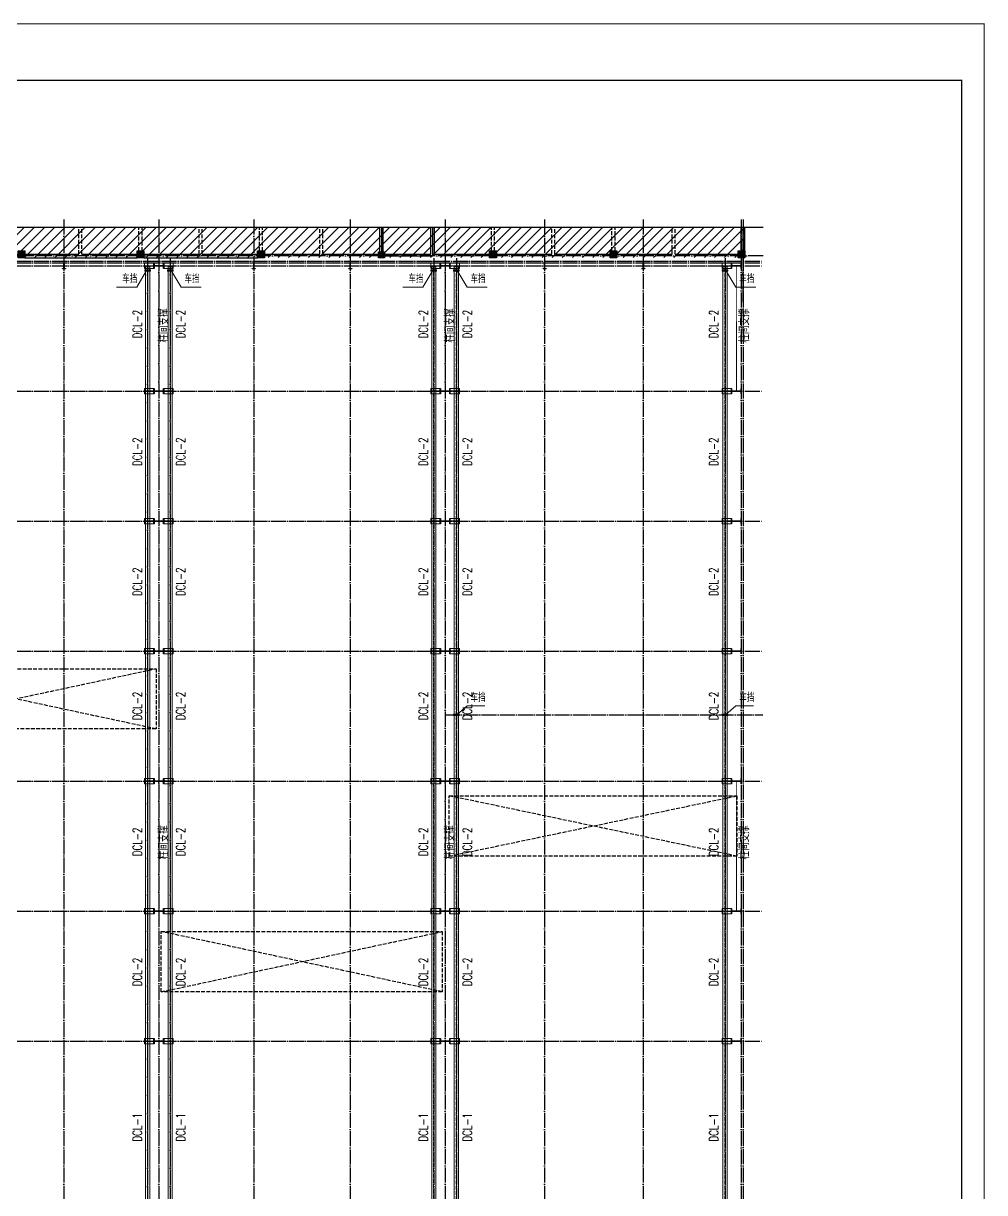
# Model space of a CAD drawing. Extents: x 447413 to 2975780, y -1432727 to 1301644.
# Drawn here: x 2679567 to 2743378, y -45707 to 31891 of the extents above; entities that cross this region are included whole.
import ezdxf
from ezdxf.enums import TextEntityAlignment as Align

# ---------------------------------------------------------------- set-up
doc = ezdxf.new("R2010")
doc.units = 0
doc.header["$LTSCALE"] = 1000
doc.header["$MEASUREMENT"] = 0
doc.linetypes.add('DASH', pattern=[0.35, 0.25, -0.1])
doc.linetypes.add('DOTE', pattern=[2.42, 2, -0.2, 0.02, -0.2])
for name, color, linetype in [('3T_WOOD', 21, 'Continuous'), ('COLUMN', 9, 'Continuous'), ('DIM_SYMB', 3, 'Continuous'), ('DOTE', 1, 'Continuous'), ('line', 60, 'Continuous'), ('PUB_HATCH', 8, 'Continuous'), ('PUB_TEXT', 7, 'Continuous'), ('X公厕', 21, 'Continuous'), ('图框', 253, 'Continuous'), ('柱子', 3, 'Continuous'), ('柱间支撑', 5, 'Continuous')]:
    doc.layers.add(name, color=color, linetype=linetype)
for name, color, linetype, lineweight in [('BEAM_CON', 4, 'Continuous', 0), ('WALL', 140, 'Continuous', 25), ('钢梁', 141, 'Continuous', 18)]:
    doc.layers.add(name, color=color, linetype=linetype, lineweight=lineweight)
doc.styles.add('HZTXT', font='romans.shx', dxfattribs={"bigfont": 'hztxt.shx'})
doc.styles.add('TSSD_REIN', font='Tssdeng.shx', dxfattribs={"width": 0.7, "bigfont": 'hztxt.shx'})
doc.styles.add('样式 1', font='Tssdeng.shx', dxfattribs={"width": 0.7, "bigfont": 'hztxt.shx'})

# ---------------------------------------------------------------- blocks, each defined once
blk = doc.blocks.new('A$C6B0021A6')
at = {"layer": '图框', "color": 2, "const_width": 40, "elevation": -84000}
blk.add_lwpolyline([(20, 84120), (118920, 84120), (118920, 20), (20, 20)], close=True, dxfattribs=at)
at = {"layer": '图框', "color": 153, "const_width": 58, "elevation": -84000}
blk.add_lwpolyline([(111420, 1020), (2520, 1020), (2520, 83120), (111420, 83120)], close=True, dxfattribs=at)
blk = doc.blocks.new('_FZH')
blk.add_lwpolyline([(-0.5, -0.5), (0.5, -0.5), (0.5, 0.5), (-0.5, 0.5)], close=True)
at = {"layer": 'PUB_HATCH'}
blk.add_solid([(-0.5, -0.5), (0.5, -0.5), (-0.5, 0.5), (0.5, 0.5)], dxfattribs=at)

msp = doc.modelspace()

# ---------------------------------------------------------------- hatches: boundary and pattern name
at = {"layer": 'PUB_HATCH'}
h = msp.add_hatch(dxfattribs=at)
h.set_pattern_fill('ANSI31', color=256, scale=300, style=0)
h.set_pattern_definition([(45, (2395352.1, -32885.7), (-336.7596, 336.7596), [])])
h.paths.add_polyline_path([(2631442.4, 18319), (2727462.1, 18319), (2727462.1, 16350.6), (2631442.4, 16350.6)])

# ---------------------------------------------------------------- linework, layer by layer
at = {"layer": '3T_WOOD', "linetype": 'DASH'}
for p, q in [((2683242.1, 16580.6, 252000), (2683242.1, 18348.8, 252000)), ((2683442.1, 18348.8, 252000), (2683242.1, 18348.8, 252000)), ((2683442.1, 16580.6, 252000), (2683442.1, 18348.8, 252000)), ((2687242.1, 16790.6, 252000), (2687242.1, 18348.8, 252000)), ((2687442.1, 18348.8, 252000), (2687242.1, 18348.8, 252000)), ((2687442.1, 16790.6, 252000), (2687442.1, 18348.8, 252000)), ((2691242.1, 16580.6, 252000), (2691242.1, 18348.8, 252000)), ((2691442.1, 18348.8, 252000), (2691242.1, 18348.8, 252000)), ((2691442.1, 16580.6, 252000), (2691442.1, 18348.8, 252000)), ((2695242.1, 16790.6, 252000), (2695242.1, 18348.8, 252000)), ((2695442.1, 18348.8, 252000), (2695242.1, 18348.8, 252000)), ((2695442.1, 16790.6, 252000), (2695442.1, 18348.8, 252000)), ((2699242.1, 16580.6, 252000), (2699242.1, 18348.8, 252000)), ((2699442.1, 18348.8, 252000), (2699242.1, 18348.8, 252000)), ((2699442.1, 16580.6, 252000), (2699442.1, 18348.8, 252000)), ((2710642.1, 16790.6, 252000), (2710642.1, 18348.8, 252000)), ((2710842.1, 18348.8, 252000), (2710642.1, 18348.8, 252000)), ((2710842.1, 16790.6, 252000), (2710842.1, 18348.8, 252000)), ((2714642.1, 16580.6, 252000), (2714642.1, 18348.8, 252000)), ((2714842.1, 18348.8, 252000), (2714642.1, 18348.8, 252000)), ((2714842.1, 16580.6, 252000), (2714842.1, 18348.8, 252000)), ((2718642.1, 16790.6, 252000), (2718642.1, 18348.8, 252000)), ((2718842.1, 18348.8, 252000), (2718642.1, 18348.8, 252000)), ((2718842.1, 16790.6, 252000), (2718842.1, 18348.8, 252000)), ((2722642.1, 16580.6, 252000), (2722642.1, 18348.8, 252000)), ((2722842.1, 18348.8, 252000), (2722642.1, 18348.8, 252000)), ((2722842.1, 16580.6, 252000), (2722842.1, 18348.8, 252000))]:
    msp.add_line(p, q, dxfattribs=at)
at = {"layer": 'BEAM_CON'}
for p, q in [((2687093.3, 14391.6, 252000), (2687751.2, 15493.8, 252000)), ((2690031.4, 14391.6, 252000), (2689373.6, 15493.8, 252000)), ((2706093.3, 14391.6, 252000), (2706751.2, 15493.8, 252000)), ((2709031.4, 14391.6, 252000), (2708373.6, 15493.8, 252000)), ((2726866.2, 14391.6, 252000), (2726208.3, 15493.8, 252000)), ((2685758.7, 14391.6, 252000), (2687093.3, 14391.6, 252000)), ((2691366.1, 14391.6, 252000), (2690031.4, 14391.6, 252000)), ((2704758.7, 14391.6, 252000), (2706093.3, 14391.6, 252000)), ((2710366.1, 14391.6, 252000), (2709031.4, 14391.6, 252000)), ((2728200.8, 14391.6, 252000), (2726866.2, 14391.6, 252000)), ((2709031.4, -13400.5, 252000), (2708373.6, -13986.8, 252000)), ((2710209.6, -13400.5, 252000), (2709031.4, -13400.5, 252000)), ((2726866.2, -13400.5, 252000), (2726208.3, -13986.8, 252000)), ((2728044.3, -13400.5, 252000), (2726866.2, -13400.5, 252000))]:
    msp.add_line(p, q, dxfattribs=at)
at = {"layer": 'BEAM_CON', "elevation": 252000}
for points in [[(2687624.9, 15524.9), (2687624.9, 15481.2), (2687999.9, 15481.2), (2687999.9, 15524.9)], [(2687952.4, -99053.8), (2687952.4, 15744.8), (2687672.4, 15744.8), (2687672.4, -99053.8)], [(2689499.9, 15524.9), (2689499.9, 15481.2), (2689124.9, 15481.2), (2689124.9, 15524.9)], [(2689172.4, -99053.8), (2689172.4, 15744.8), (2689452.4, 15744.8), (2689452.4, -99053.8)], [(2706624.9, 15524.9), (2706624.9, 15481.2), (2706999.9, 15481.2), (2706999.9, 15524.9)], [(2706952.4, -99053.8), (2706952.4, 15744.8), (2706672.4, 15744.8), (2706672.4, -99053.8)], [(2708499.9, 15524.9), (2708499.9, 15481.2), (2708124.9, 15481.2), (2708124.9, 15524.9)], [(2708172.4, -99053.8), (2708172.4, 15744.8), (2708452.4, 15744.8), (2708452.4, -99053.8)], [(2726334.6, 15524.9), (2726334.6, 15481.2), (2725959.6, 15481.2), (2725959.6, 15524.9)], [(2726007.1, -99053.8), (2726007.1, 15744.8), (2726287.1, 15744.8), (2726287.1, -99053.8)], [(2687624.9, 15437.4), (2687624.9, 15481.2), (2687999.9, 15481.2), (2687999.9, 15437.4)], [(2689499.9, 15437.4), (2689499.9, 15481.2), (2689124.9, 15481.2), (2689124.9, 15437.4)], [(2706624.9, 15437.4), (2706624.9, 15481.2), (2706999.9, 15481.2), (2706999.9, 15437.4)], [(2708499.9, 15437.4), (2708499.9, 15481.2), (2708124.9, 15481.2), (2708124.9, 15437.4)], [(2726334.6, 15437.4), (2726334.6, 15481.2), (2725959.6, 15481.2), (2725959.6, 15437.4)]]:
    msp.add_lwpolyline(points, close=True, dxfattribs=at)
at = {"layer": 'BEAM_CON', "linetype": 'DASH', "elevation": 252000}
for points in [[(2687822.4, -99053.8), (2687822.4, 15744.8), (2687802.4, 15744.8), (2687802.4, -99053.8)], [(2689302.4, -99053.8), (2689302.4, 15744.8), (2689322.4, 15744.8), (2689322.4, -99053.8)], [(2706822.4, -99053.8), (2706822.4, 15744.8), (2706802.4, 15744.8), (2706802.4, -99053.8)], [(2708302.4, -99053.8), (2708302.4, 15744.8), (2708322.4, 15744.8), (2708322.4, -99053.8)], [(2726137.1, -99053.8), (2726137.1, 15744.8), (2726157.1, 15744.8), (2726157.1, -99053.8)]]:
    msp.add_lwpolyline(points, close=True, dxfattribs=at)
at = {"layer": 'DIM_SYMB', "elevation": 252000}
msp.add_lwpolyline([(2728688.3, 18348.8), (2678969.1, 18348.8), (2678854.5, 18663.8), (2678743.4, 18033.8), (2678631.6, 18348.8), (2628912.5, 18348.8)], dxfattribs=at)
at = {"layer": 'DOTE', "color": 8, "linetype": 'DOTE', "ltscale": 0.5}
for p, q in [((2688562.4, 18882.2, 252000), (2688562.4, -102105.1, 252000)), ((2707562.4, 18882.2, 252000), (2707562.4, -102105.1, 252000)), ((2727342.1, 18882.2, 252000), (2727342.1, -102105.1, 252000)), ((2727342.1, 16470.6, 252000), (2727342.1, 18319, 252000)), ((2628233.2, 16120.6, 252000), (2728651.9, 16120.6, 252000)), ((2628233.2, 15800.6, 252000), (2728651.9, 15800.6, 252000)), ((2628233.2, 7490.6, 252000), (2728651.9, 7490.6, 252000)), ((2628233.2, -1139.4, 252000), (2728651.9, -1139.4, 252000)), ((2628233.2, -9769.4, 252000), (2728651.9, -9769.4, 252000)), ((2707562.4, -13999.4, 252000), (2728651.9, -13999.4, 252000)), ((2628233.2, -18399.4, 252000), (2728651.9, -18399.4, 252000)), ((2628233.2, -27029.4, 252000), (2728651.9, -27029.4, 252000))]:
    msp.add_line(p, q, dxfattribs=at)
at = {"layer": 'DOTE', "color": 4, "linetype": 'DOTE', "ltscale": 0.5}
for p, q in [((2687812.4, 16299.7, 252000), (2687812.4, -99574.3, 252000)), ((2689312.4, 16299.7, 252000), (2689312.4, -99574.3, 252000)), ((2706812.4, 16299.7, 252000), (2706812.4, -99574.3, 252000)), ((2708312.4, 16299.7, 252000), (2708312.4, -99574.3, 252000)), ((2726147.1, 16299.7, 252000), (2726147.1, -99574.3, 252000))]:
    msp.add_line(p, q, dxfattribs=at)
at = {"layer": 'DOTE', "linetype": 'DOTE', "ltscale": 0.5}
for p, q in [((2628233.2, 16000.6, 252000), (2728651.9, 16000.6, 252000)), ((2628233.2, -35659, 252000), (2728651.9, -35659, 252000))]:
    msp.add_line(p, q, dxfattribs=at)
at = {"layer": 'DOTE', "color": 8, "linetype": 'DOTE', "ltscale": 0.5, "elevation": 252000}
for points in [[(2682262.1, 18874.7), (2682262.1, -102111.2)], [(2694862.1, 18874.7), (2694862.1, -102111.2)], [(2701262.1, 18874.7), (2701262.1, -102111.2)], [(2714162.1, 18874.7), (2714162.1, -102111.2)], [(2720722.1, 18874.7), (2720722.1, -102111.2)], [(2727342.1, 13379.2), (2727342.1, 18348.8)], [(2728673.7, 16460.6), (2628912.5, 16460.6)]]:
    msp.add_lwpolyline(points, dxfattribs=at)
at = {"layer": 'DOTE', "linetype": 'DOTE', "ltscale": 0.5, "elevation": 252000}
msp.add_lwpolyline([(2727222.1, 18874.7), (2727222.1, -102111.2)], dxfattribs=at)
at = {"layer": 'line', "linetype": 'DASH', "elevation": 252000}
for points in [[(2688371.2, -14935), (2669721.2, -14935), (2669721.2, -10935), (2688371.2, -10935), (2688371.2, -14935)], [(2688371.2, -14935), (2669721.2, -10935)], [(2669721.2, -14935), (2688371.2, -10935)], [(2726936.3, -23374.9), (2707833.2, -23374.9), (2707833.2, -19374.9), (2726936.3, -19374.9), (2726936.3, -23374.9)], [(2726936.3, -23374.9), (2707833.2, -19374.9)], [(2707833.2, -23374.9), (2726936.3, -19374.9)], [(2707371.2, -32378.5), (2688721.2, -32378.5), (2688721.2, -28378.5), (2707371.2, -28378.5), (2707371.2, -32378.5)], [(2707371.2, -32378.5), (2688721.2, -28378.5)], [(2688721.2, -32378.5), (2707371.2, -28378.5)]]:
    msp.add_lwpolyline(points, dxfattribs=at)
at = {"layer": 'WALL'}
for p, q in [((2703222.1, 16740.6, 252000), (2703222.1, 18348.8, 252000)), ((2703462.1, 18348.8, 252000), (2703222.1, 18348.8, 252000)), ((2703462.1, 16740.6, 252000), (2703462.1, 18348.8, 252000)), ((2706622.1, 16580.6, 252000), (2706622.1, 18348.8, 252000)), ((2706862.1, 18348.8, 252000), (2706622.1, 18348.8, 252000)), ((2706862.1, 16580.6, 252000), (2706862.1, 18348.8, 252000)), ((2727222.1, 16790.6, 252000), (2727222.1, 18348.8, 252000)), ((2727462.1, 18348.8, 252000), (2727222.1, 18348.8, 252000)), ((2727462.1, 16790.6, 252000), (2727462.1, 18348.8, 252000)), ((2679672.1, 16580.6, 252000), (2683242.1, 16580.6, 252000)), ((2679672.1, 16340.6, 252000), (2683342.1, 16340.6, 252000)), ((2683342.1, 16340.6, 252000), (2687117.1, 16340.6, 252000)), ((2683442.1, 16580.6, 252000), (2687117.1, 16580.6, 252000)), ((2687567.1, 16580.6, 252000), (2691242.1, 16580.6, 252000)), ((2687567.1, 16340.6, 252000), (2691342.1, 16340.6, 252000)), ((2691342.1, 16340.6, 252000), (2695117.1, 16340.6, 252000)), ((2691442.1, 16580.6, 252000), (2695117.1, 16580.6, 252000)), ((2695567.1, 16580.6, 252000), (2699242.1, 16580.6, 252000)), ((2699442.1, 16580.6, 252000), (2703142.2, 16580.6, 252000)), ((2703542.2, 16580.6, 252000), (2706622.1, 16580.6, 252000)), ((2706862.1, 16580.6, 252000), (2710517.1, 16580.6, 252000)), ((2710967.1, 16580.6, 252000), (2714642.1, 16580.6, 252000)), ((2714842.1, 16580.6, 252000), (2718517.1, 16580.6, 252000)), ((2718967.1, 16580.6, 252000), (2722642.1, 16580.6, 252000)), ((2722842.1, 16580.6, 252000), (2727012.1, 16580.6, 252000))]:
    msp.add_line(p, q, dxfattribs=at)
at = {"layer": 'X公厕', "ltscale": 5, "elevation": 252000}
msp.add_lwpolyline([(2703342.1, 18348.8), (2703342.1, 16460.6), (2706742.1, 16460.6), (2706742.1, 18348.8)], dxfattribs=at)
at = {"layer": '柱子', "color": 6, "ltscale": 100, "elevation": 252000}
for points in [[(2682162.1, 15979.6), (2682162.1, 16000.6), (2682362.1, 16000.6), (2682362.1, 15979.6), (2682281.6, 15979.6, 0.4142136), (2682268.6, 15966.6), (2682268.6, 15634.6, 0.4142136), (2682281.6, 15621.6), (2682362.1, 15621.6), (2682362.1, 15600.6), (2682162.1, 15600.6), (2682162.1, 15621.6), (2682242.6, 15621.6, 0.4142136), (2682255.6, 15634.6), (2682255.6, 15966.6, 0.4142136), (2682242.6, 15979.6)], [(2694762.1, 15979.6), (2694762.1, 16000.6), (2694962.1, 16000.6), (2694962.1, 15979.6), (2694881.6, 15979.6, 0.4142136), (2694868.6, 15966.6), (2694868.6, 15634.6, 0.4142136), (2694881.6, 15621.6), (2694962.1, 15621.6), (2694962.1, 15600.6), (2694762.1, 15600.6), (2694762.1, 15621.6), (2694842.6, 15621.6, 0.4142136), (2694855.6, 15634.6), (2694855.6, 15966.6, 0.4142136), (2694842.6, 15979.6)], [(2701162.1, 15979.6), (2701162.1, 16000.6), (2701362.1, 16000.6), (2701362.1, 15979.6), (2701281.6, 15979.6, 0.4142136), (2701268.6, 15966.6), (2701268.6, 15634.6, 0.4142136), (2701281.6, 15621.6), (2701362.1, 15621.6), (2701362.1, 15600.6), (2701162.1, 15600.6), (2701162.1, 15621.6), (2701242.6, 15621.6, 0.4142136), (2701255.6, 15634.6), (2701255.6, 15966.6, 0.4142136), (2701242.6, 15979.6)], [(2714062.1, 15979.6), (2714062.1, 16000.6), (2714262.1, 16000.6), (2714262.1, 15979.6), (2714181.6, 15979.6, 0.4142136), (2714168.6, 15966.6), (2714168.6, 15634.6, 0.4142136), (2714181.6, 15621.6), (2714262.1, 15621.6), (2714262.1, 15600.6), (2714062.1, 15600.6), (2714062.1, 15621.6), (2714142.6, 15621.6, 0.4142136), (2714155.6, 15634.6), (2714155.6, 15966.6, 0.4142136), (2714142.6, 15979.6)], [(2720622.1, 15979.6), (2720622.1, 16000.6), (2720822.1, 16000.6), (2720822.1, 15979.6), (2720741.6, 15979.6, 0.4142136), (2720728.6, 15966.6), (2720728.6, 15634.6, 0.4142136), (2720741.6, 15621.6), (2720822.1, 15621.6), (2720822.1, 15600.6), (2720622.1, 15600.6), (2720622.1, 15621.6), (2720702.6, 15621.6, 0.4142136), (2720715.6, 15634.6), (2720715.6, 15966.6, 0.4142136), (2720702.6, 15979.6)]]:
    msp.add_lwpolyline(points, format="xyb", close=True, dxfattribs=at)
for points in [[(2688251.4, 15804.6), (2688873.4, 15804.6), (2688873.4, 15975.6), (2688887.4, 15975.6), (2688887.4, 15625.6), (2688873.4, 15625.6), (2688873.4, 15796.6), (2688251.4, 15796.6), (2688251.4, 15625.6), (2688237.4, 15625.6), (2688237.4, 15975.6), (2688251.4, 15975.6)], [(2707251.4, 15804.6), (2707873.4, 15804.6), (2707873.4, 15975.6), (2707887.4, 15975.6), (2707887.4, 15625.6), (2707873.4, 15625.6), (2707873.4, 15796.6), (2707251.4, 15796.6), (2707251.4, 15625.6), (2707237.4, 15625.6), (2707237.4, 15975.6), (2707251.4, 15975.6)], [(2726586.1, 15804.6), (2727208.1, 15804.6), (2727208.1, 15975.6), (2727222.1, 15975.6), (2727222.1, 15625.6), (2727208.1, 15625.6), (2727208.1, 15796.6), (2726586.1, 15796.6), (2726586.1, 15625.6), (2726572.1, 15625.6), (2726572.1, 15975.6), (2726586.1, 15975.6)], [(2688251.4, 7494.6), (2688873.4, 7494.6), (2688873.4, 7665.6), (2688887.4, 7665.6), (2688887.4, 7315.6), (2688873.4, 7315.6), (2688873.4, 7486.6), (2688251.4, 7486.6), (2688251.4, 7315.6), (2688237.4, 7315.6), (2688237.4, 7665.6), (2688251.4, 7665.6)], [(2707251.4, 7494.6), (2707873.4, 7494.6), (2707873.4, 7665.6), (2707887.4, 7665.6), (2707887.4, 7315.6), (2707873.4, 7315.6), (2707873.4, 7486.6), (2707251.4, 7486.6), (2707251.4, 7315.6), (2707237.4, 7315.6), (2707237.4, 7665.6), (2707251.4, 7665.6)], [(2726586.1, 7494.6), (2727208.1, 7494.6), (2727208.1, 7665.6), (2727222.1, 7665.6), (2727222.1, 7315.6), (2727208.1, 7315.6), (2727208.1, 7486.6), (2726586.1, 7486.6), (2726586.1, 7315.6), (2726572.1, 7315.6), (2726572.1, 7665.6), (2726586.1, 7665.6)], [(2688251.4, -1135.4), (2688873.4, -1135.4), (2688873.4, -964.4), (2688887.4, -964.4), (2688887.4, -1314.4), (2688873.4, -1314.4), (2688873.4, -1143.4), (2688251.4, -1143.4), (2688251.4, -1314.4), (2688237.4, -1314.4), (2688237.4, -964.4), (2688251.4, -964.4)], [(2707251.4, -1135.4), (2707873.4, -1135.4), (2707873.4, -964.4), (2707887.4, -964.4), (2707887.4, -1314.4), (2707873.4, -1314.4), (2707873.4, -1143.4), (2707251.4, -1143.4), (2707251.4, -1314.4), (2707237.4, -1314.4), (2707237.4, -964.4), (2707251.4, -964.4)], [(2726586.1, -1135.4), (2727208.1, -1135.4), (2727208.1, -964.4), (2727222.1, -964.4), (2727222.1, -1314.4), (2727208.1, -1314.4), (2727208.1, -1143.4), (2726586.1, -1143.4), (2726586.1, -1314.4), (2726572.1, -1314.4), (2726572.1, -964.4), (2726586.1, -964.4)], [(2688251.4, -9765.4), (2688873.4, -9765.4), (2688873.4, -9594.4), (2688887.4, -9594.4), (2688887.4, -9944.4), (2688873.4, -9944.4), (2688873.4, -9773.4), (2688251.4, -9773.4), (2688251.4, -9944.4), (2688237.4, -9944.4), (2688237.4, -9594.4), (2688251.4, -9594.4)], [(2707251.4, -9765.4), (2707873.4, -9765.4), (2707873.4, -9594.4), (2707887.4, -9594.4), (2707887.4, -9944.4), (2707873.4, -9944.4), (2707873.4, -9773.4), (2707251.4, -9773.4), (2707251.4, -9944.4), (2707237.4, -9944.4), (2707237.4, -9594.4), (2707251.4, -9594.4)], [(2726586.1, -9765.4), (2727208.1, -9765.4), (2727208.1, -9594.4), (2727222.1, -9594.4), (2727222.1, -9944.4), (2727208.1, -9944.4), (2727208.1, -9773.4), (2726586.1, -9773.4), (2726586.1, -9944.4), (2726572.1, -9944.4), (2726572.1, -9594.4), (2726586.1, -9594.4)], [(2688251.4, -18395.4), (2688873.4, -18395.4), (2688873.4, -18224.4), (2688887.4, -18224.4), (2688887.4, -18574.4), (2688873.4, -18574.4), (2688873.4, -18403.4), (2688251.4, -18403.4), (2688251.4, -18574.4), (2688237.4, -18574.4), (2688237.4, -18224.4), (2688251.4, -18224.4)], [(2707251.4, -18395.4), (2707873.4, -18395.4), (2707873.4, -18224.4), (2707887.4, -18224.4), (2707887.4, -18574.4), (2707873.4, -18574.4), (2707873.4, -18403.4), (2707251.4, -18403.4), (2707251.4, -18574.4), (2707237.4, -18574.4), (2707237.4, -18224.4), (2707251.4, -18224.4)], [(2726586.1, -18395.4), (2727208.1, -18395.4), (2727208.1, -18224.4), (2727222.1, -18224.4), (2727222.1, -18574.4), (2727208.1, -18574.4), (2727208.1, -18403.4), (2726586.1, -18403.4), (2726586.1, -18574.4), (2726572.1, -18574.4), (2726572.1, -18224.4), (2726586.1, -18224.4)], [(2688251.4, -27025.4), (2688873.4, -27025.4), (2688873.4, -26854.4), (2688887.4, -26854.4), (2688887.4, -27204.4), (2688873.4, -27204.4), (2688873.4, -27033.4), (2688251.4, -27033.4), (2688251.4, -27204.4), (2688237.4, -27204.4), (2688237.4, -26854.4), (2688251.4, -26854.4)], [(2707251.4, -27025.4), (2707873.4, -27025.4), (2707873.4, -26854.4), (2707887.4, -26854.4), (2707887.4, -27204.4), (2707873.4, -27204.4), (2707873.4, -27033.4), (2707251.4, -27033.4), (2707251.4, -27204.4), (2707237.4, -27204.4), (2707237.4, -26854.4), (2707251.4, -26854.4)], [(2726586.1, -27025.4), (2727208.1, -27025.4), (2727208.1, -26854.4), (2727222.1, -26854.4), (2727222.1, -27204.4), (2727208.1, -27204.4), (2727208.1, -27033.4), (2726586.1, -27033.4), (2726586.1, -27204.4), (2726572.1, -27204.4), (2726572.1, -26854.4), (2726586.1, -26854.4)], [(2688251.4, -35655), (2688873.4, -35655), (2688873.4, -35484), (2688887.4, -35484), (2688887.4, -35834), (2688873.4, -35834), (2688873.4, -35663), (2688251.4, -35663), (2688251.4, -35834), (2688237.4, -35834), (2688237.4, -35484), (2688251.4, -35484)], [(2707251.4, -35655), (2707873.4, -35655), (2707873.4, -35484), (2707887.4, -35484), (2707887.4, -35834), (2707873.4, -35834), (2707873.4, -35663), (2707251.4, -35663), (2707251.4, -35834), (2707237.4, -35834), (2707237.4, -35484), (2707251.4, -35484)], [(2726586.1, -35655), (2727208.1, -35655), (2727208.1, -35484), (2727222.1, -35484), (2727222.1, -35834), (2727208.1, -35834), (2727208.1, -35663), (2726586.1, -35663), (2726586.1, -35834), (2726572.1, -35834), (2726572.1, -35484), (2726586.1, -35484)]]:
    msp.add_lwpolyline(points, close=True, dxfattribs=at)
at = {"layer": '柱间支撑', "linetype": 'DASH', "ltscale": 2.5, "const_width": 60, "elevation": 252000}
for points in [[(2688562.1, 15800.6), (2688566.7, 7498.6)], [(2707562.4, 15800.6), (2707567, 7498.6)], [(2726897.1, 15796.6), (2726901.7, 7494.6)], [(2688562.1, -18399.4), (2688566.7, -27021.4)], [(2707562.4, -18399.4), (2707567, -27021.4)], [(2726897.1, -18403.4), (2726901.7, -27025.4)]]:
    msp.add_lwpolyline(points, dxfattribs=at)
at = {"layer": '钢梁', "elevation": 252000}
for points in [[(2687612.4, 15625.6), (2687612.4, 15975.6), (2688237.4, 15975.6), (2688237.4, 15625.6)], [(2687612.4, 15790.6), (2687612.4, 15810.6), (2688237.4, 15810.6), (2688237.4, 15790.6)], [(2689512.4, 15625.6), (2689512.4, 15975.6), (2688887.4, 15975.6), (2688887.4, 15625.6)], [(2689512.4, 15790.6), (2689512.4, 15810.6), (2688887.4, 15810.6), (2688887.4, 15790.6)], [(2706612.4, 15625.6), (2706612.4, 15975.6), (2707237.4, 15975.6), (2707237.4, 15625.6)], [(2706612.4, 15790.6), (2706612.4, 15810.6), (2707237.4, 15810.6), (2707237.4, 15790.6)], [(2708512.4, 15625.6), (2708512.4, 15975.6), (2707887.4, 15975.6), (2707887.4, 15625.6)], [(2708512.4, 15790.6), (2708512.4, 15810.6), (2707887.4, 15810.6), (2707887.4, 15790.6)], [(2725947.1, 15625.6), (2725947.1, 15975.6), (2726572.1, 15975.6), (2726572.1, 15625.6)], [(2725947.1, 15790.6), (2725947.1, 15810.6), (2726572.1, 15810.6), (2726572.1, 15790.6)], [(2687612.4, 7315.6), (2687612.4, 7665.6), (2688237.4, 7665.6), (2688237.4, 7315.6)], [(2687612.4, 7480.6), (2687612.4, 7500.6), (2688237.4, 7500.6), (2688237.4, 7480.6)], [(2689512.4, 7315.6), (2689512.4, 7665.6), (2688887.4, 7665.6), (2688887.4, 7315.6)], [(2689512.4, 7480.6), (2689512.4, 7500.6), (2688887.4, 7500.6), (2688887.4, 7480.6)], [(2706612.4, 7315.6), (2706612.4, 7665.6), (2707237.4, 7665.6), (2707237.4, 7315.6)], [(2706612.4, 7480.6), (2706612.4, 7500.6), (2707237.4, 7500.6), (2707237.4, 7480.6)], [(2708512.4, 7315.6), (2708512.4, 7665.6), (2707887.4, 7665.6), (2707887.4, 7315.6)], [(2708512.4, 7480.6), (2708512.4, 7500.6), (2707887.4, 7500.6), (2707887.4, 7480.6)], [(2725947.1, 7315.6), (2725947.1, 7665.6), (2726572.1, 7665.6), (2726572.1, 7315.6)], [(2725947.1, 7480.6), (2725947.1, 7500.6), (2726572.1, 7500.6), (2726572.1, 7480.6)], [(2687612.4, -1314.4), (2687612.4, -964.4), (2688237.4, -964.4), (2688237.4, -1314.4)], [(2687612.4, -1149.4), (2687612.4, -1129.4), (2688237.4, -1129.4), (2688237.4, -1149.4)], [(2689512.4, -1314.4), (2689512.4, -964.4), (2688887.4, -964.4), (2688887.4, -1314.4)], [(2689512.4, -1149.4), (2689512.4, -1129.4), (2688887.4, -1129.4), (2688887.4, -1149.4)], [(2706612.4, -1314.4), (2706612.4, -964.4), (2707237.4, -964.4), (2707237.4, -1314.4)], [(2706612.4, -1149.4), (2706612.4, -1129.4), (2707237.4, -1129.4), (2707237.4, -1149.4)], [(2708512.4, -1314.4), (2708512.4, -964.4), (2707887.4, -964.4), (2707887.4, -1314.4)], [(2708512.4, -1149.4), (2708512.4, -1129.4), (2707887.4, -1129.4), (2707887.4, -1149.4)], [(2725947.1, -1314.4), (2725947.1, -964.4), (2726572.1, -964.4), (2726572.1, -1314.4)], [(2725947.1, -1149.4), (2725947.1, -1129.4), (2726572.1, -1129.4), (2726572.1, -1149.4)], [(2687612.4, -9944.4), (2687612.4, -9594.4), (2688237.4, -9594.4), (2688237.4, -9944.4)], [(2687612.4, -9779.4), (2687612.4, -9759.4), (2688237.4, -9759.4), (2688237.4, -9779.4)], [(2689512.4, -9944.4), (2689512.4, -9594.4), (2688887.4, -9594.4), (2688887.4, -9944.4)], [(2689512.4, -9779.4), (2689512.4, -9759.4), (2688887.4, -9759.4), (2688887.4, -9779.4)], [(2706612.4, -9944.4), (2706612.4, -9594.4), (2707237.4, -9594.4), (2707237.4, -9944.4)], [(2706612.4, -9779.4), (2706612.4, -9759.4), (2707237.4, -9759.4), (2707237.4, -9779.4)], [(2708512.4, -9944.4), (2708512.4, -9594.4), (2707887.4, -9594.4), (2707887.4, -9944.4)], [(2708512.4, -9779.4), (2708512.4, -9759.4), (2707887.4, -9759.4), (2707887.4, -9779.4)], [(2725947.1, -9944.4), (2725947.1, -9594.4), (2726572.1, -9594.4), (2726572.1, -9944.4)], [(2725947.1, -9779.4), (2725947.1, -9759.4), (2726572.1, -9759.4), (2726572.1, -9779.4)], [(2708499.9, -13955.6), (2708499.9, -13999.4), (2708124.9, -13999.4), (2708124.9, -13955.6)], [(2726334.6, -13955.6), (2726334.6, -13999.4), (2725959.6, -13999.4), (2725959.6, -13955.6)], [(2708499.9, -14043.1), (2708499.9, -13999.4), (2708124.9, -13999.4), (2708124.9, -14043.1)], [(2726334.6, -14043.1), (2726334.6, -13999.4), (2725959.6, -13999.4), (2725959.6, -14043.1)], [(2687612.4, -18574.4), (2687612.4, -18224.4), (2688237.4, -18224.4), (2688237.4, -18574.4)], [(2687612.4, -18409.4), (2687612.4, -18389.4), (2688237.4, -18389.4), (2688237.4, -18409.4)], [(2689512.4, -18574.4), (2689512.4, -18224.4), (2688887.4, -18224.4), (2688887.4, -18574.4)], [(2689512.4, -18409.4), (2689512.4, -18389.4), (2688887.4, -18389.4), (2688887.4, -18409.4)], [(2706612.4, -18574.4), (2706612.4, -18224.4), (2707237.4, -18224.4), (2707237.4, -18574.4)], [(2706612.4, -18409.4), (2706612.4, -18389.4), (2707237.4, -18389.4), (2707237.4, -18409.4)], [(2708512.4, -18574.4), (2708512.4, -18224.4), (2707887.4, -18224.4), (2707887.4, -18574.4)], [(2708512.4, -18409.4), (2708512.4, -18389.4), (2707887.4, -18389.4), (2707887.4, -18409.4)], [(2725947.1, -18574.4), (2725947.1, -18224.4), (2726572.1, -18224.4), (2726572.1, -18574.4)], [(2725947.1, -18409.4), (2725947.1, -18389.4), (2726572.1, -18389.4), (2726572.1, -18409.4)], [(2687612.4, -27204.4), (2687612.4, -26854.4), (2688237.4, -26854.4), (2688237.4, -27204.4)], [(2687612.4, -27039.4), (2687612.4, -27019.4), (2688237.4, -27019.4), (2688237.4, -27039.4)], [(2689512.4, -27204.4), (2689512.4, -26854.4), (2688887.4, -26854.4), (2688887.4, -27204.4)], [(2689512.4, -27039.4), (2689512.4, -27019.4), (2688887.4, -27019.4), (2688887.4, -27039.4)], [(2706612.4, -27204.4), (2706612.4, -26854.4), (2707237.4, -26854.4), (2707237.4, -27204.4)], [(2706612.4, -27039.4), (2706612.4, -27019.4), (2707237.4, -27019.4), (2707237.4, -27039.4)], [(2708512.4, -27204.4), (2708512.4, -26854.4), (2707887.4, -26854.4), (2707887.4, -27204.4)], [(2708512.4, -27039.4), (2708512.4, -27019.4), (2707887.4, -27019.4), (2707887.4, -27039.4)], [(2725947.1, -27204.4), (2725947.1, -26854.4), (2726572.1, -26854.4), (2726572.1, -27204.4)], [(2725947.1, -27039.4), (2725947.1, -27019.4), (2726572.1, -27019.4), (2726572.1, -27039.4)], [(2687612.4, -35834), (2687612.4, -35484), (2688237.4, -35484), (2688237.4, -35834)], [(2687612.4, -35669), (2687612.4, -35649), (2688237.4, -35649), (2688237.4, -35669)], [(2689512.4, -35834), (2689512.4, -35484), (2688887.4, -35484), (2688887.4, -35834)], [(2689512.4, -35669), (2689512.4, -35649), (2688887.4, -35649), (2688887.4, -35669)], [(2706612.4, -35834), (2706612.4, -35484), (2707237.4, -35484), (2707237.4, -35834)], [(2706612.4, -35669), (2706612.4, -35649), (2707237.4, -35649), (2707237.4, -35669)], [(2708512.4, -35834), (2708512.4, -35484), (2707887.4, -35484), (2707887.4, -35834)], [(2708512.4, -35669), (2708512.4, -35649), (2707887.4, -35649), (2707887.4, -35669)], [(2725947.1, -35834), (2725947.1, -35484), (2726572.1, -35484), (2726572.1, -35834)], [(2725947.1, -35669), (2725947.1, -35649), (2726572.1, -35649), (2726572.1, -35669)]]:
    msp.add_lwpolyline(points, close=True, dxfattribs=at)

# ---------------------------------------------------------------- block references
at = {"xscale": 1.5, "yscale": 1.5, "zscale": 1.5, "rotation": 270}
msp.add_blockref('A$C6B0021A6', (2617168.3, 31891.5, 252000), dxfattribs=at)
at = {"layer": 'COLUMN', "xscale": -450, "yscale": 450, "zscale": 450, "rotation": 180}
for p in [(2679447.1, 16565.6, 252000), (2687342.1, 16565.6, 252000), (2695342.1, 16565.6, 252000), (2710742.1, 16565.6, 252000), (2718742.1, 16565.6, 252000), (2727237.1, 16565.6, 252000)]:
    msp.add_blockref('_FZH', p, dxfattribs=at)
at = {"layer": 'COLUMN', "xscale": -400, "yscale": 400, "zscale": 400}
msp.add_blockref('_FZH', (2703342.2, 16540.6, 252000), dxfattribs=at)

# ---------------------------------------------------------------- texts
at = {"layer": 'BEAM_CON', "style": '样式 1', "width": 0.7}
for p in [(2686128.4, 14500, 252000), (2690261.4, 14500, 252000), (2705128.4, 14500, 252000), (2709261.4, 14500, 252000), (2727096.2, 14500, 252000), (2709261.4, -13292, 252000), (2727096.2, -13292, 252000)]:
    msp.add_text('车挡', height=525, dxfattribs=at).set_placement(p, align=Align.BOTTOM_LEFT)
at = {"layer": 'PUB_TEXT', "color": 7, "lineweight": -3, "style": 'HZTXT', "width": 0.7}
for s, p in [('DCL-2', (2687431, 10984.8, 126000)), ('DCL-2', (2690306.9, 10984.8, 126000)), ('DCL-2', (2706417, 10984.8, 126000)), ('DCL-2', (2709336.1, 10984.8, 126000)), ('DCL-2', (2725700.6, 10984.8, 126000)), ('DCL-2', (2687431, 2514.8, 126000)), ('DCL-2', (2690306.9, 2514.8, 126000)), ('DCL-2', (2706417, 2514.8, 126000)), ('DCL-2', (2709336.1, 2514.8, 126000)), ('DCL-2', (2725700.6, 2514.8, 126000)), ('DCL-2', (2687431, -6115.2, 126000)), ('DCL-2', (2690306.9, -6115.2, 126000)), ('DCL-2', (2706417, -6115.2, 126000)), ('DCL-2', (2709336.1, -6115.2, 126000)), ('DCL-2', (2725700.6, -6115.2, 126000)), ('DCL-2', (2687431, -14355, 126000)), ('DCL-2', (2690306.9, -14355, 126000)), ('DCL-2', (2706417, -14355, 126000)), ('DCL-2', (2709336.1, -14355, 126000)), ('DCL-2', (2725700.6, -14355, 126000)), ('DCL-2', (2687431, -23375.2, 126000)), ('DCL-2', (2690306.9, -23375.2, 126000)), ('DCL-2', (2706417, -23375.2, 126000)), ('DCL-2', (2709336.1, -23375.2, 126000)), ('DCL-2', (2725700.6, -23375.2, 126000)), ('DCL-2', (2687431, -32005, 126000)), ('DCL-2', (2690306.9, -32005, 126000)), ('DCL-2', (2706417, -32005, 126000)), ('DCL-2', (2709336.1, -32005, 126000)), ('DCL-2', (2725700.6, -32005, 126000)), ('DCL-1', (2687431, -42319.8, 126000)), ('DCL-1', (2690306.9, -42319.8, 126000)), ('DCL-1', (2706417, -42319.8, 126000)), ('DCL-1', (2709336.1, -42319.8, 126000)), ('DCL-1', (2725700.6, -42319.8, 126000))]:
    msp.add_text(s, height=600, rotation=90, dxfattribs=at).set_placement(p)
at = {"layer": '柱间支撑', "color": 7, "linetype": 'DASH', "ltscale": 2.5, "style": 'TSSD_REIN', "width": 0.7}
for p in [(2689208, 10706.4, 252000), (2708208.2, 10706.4, 252000), (2727744.1, 10702.4, 252000), (2689198.2, -23593, 252000), (2708198.4, -23593, 252000), (2727744.1, -23597, 252000)]:
    msp.add_text('柱间支撑', height=600, rotation=90, dxfattribs=at).set_placement(p)

doc.saveas('drawing.dxf')
